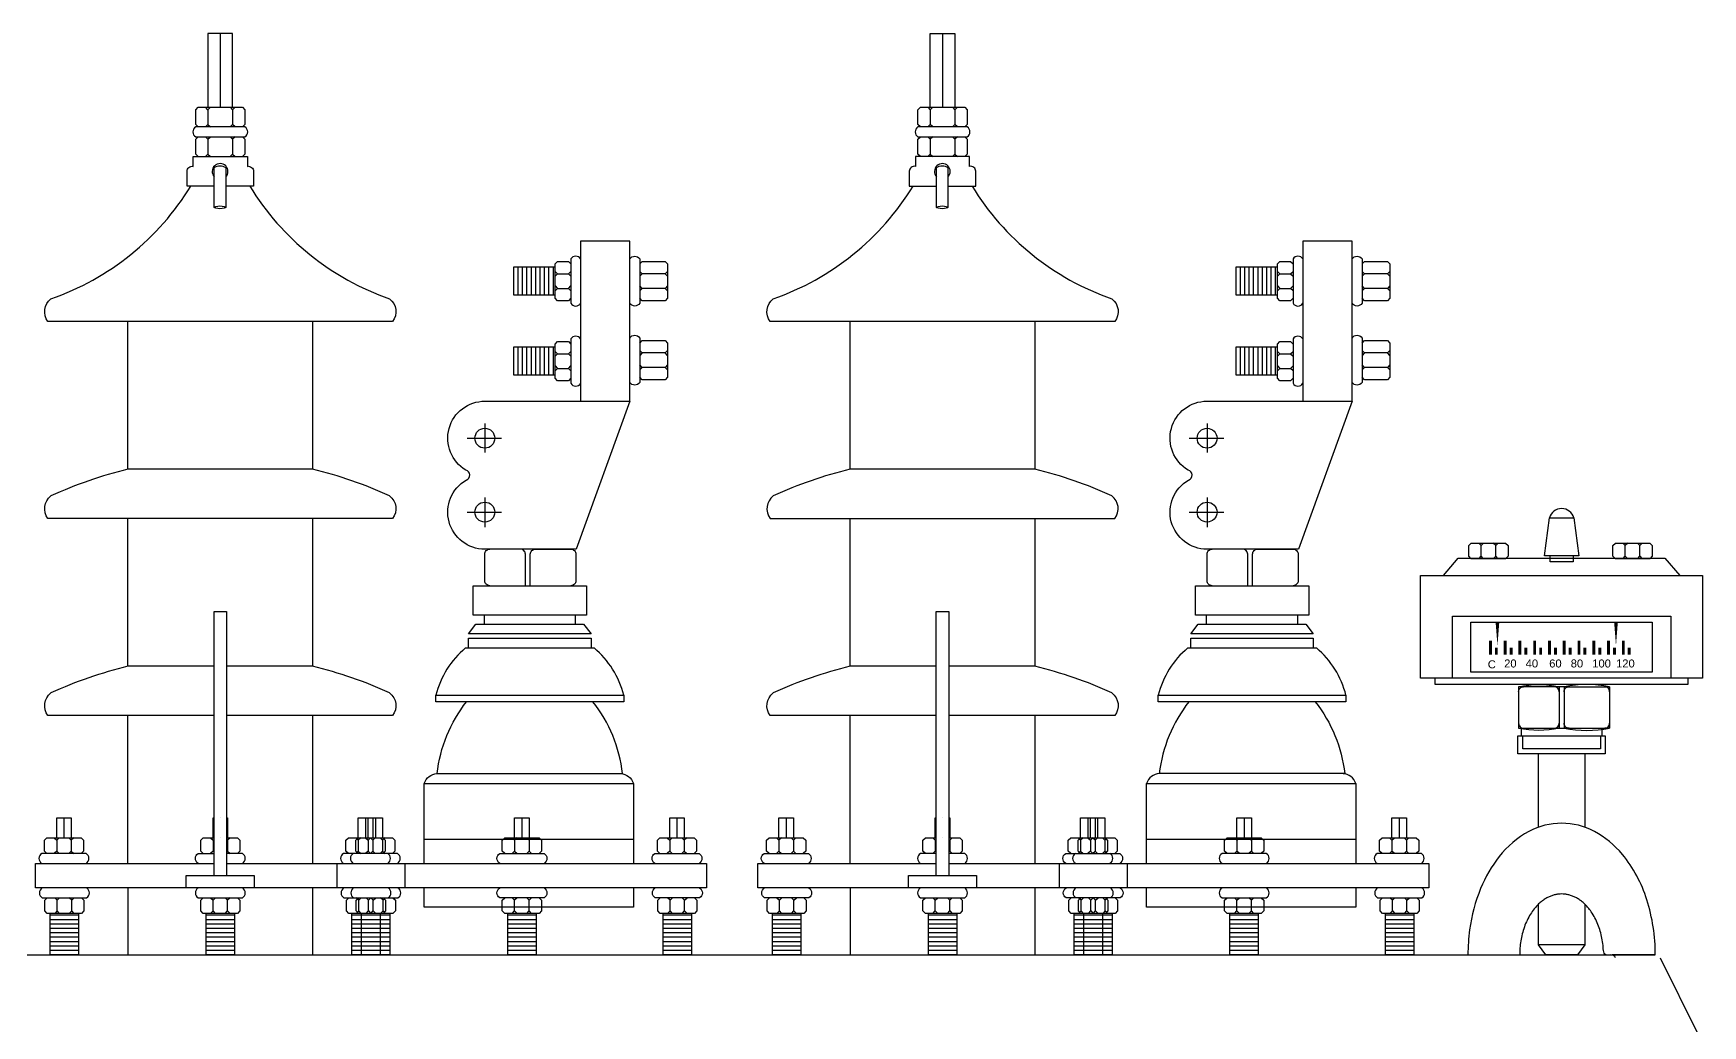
# Model space of a CAD drawing. Header units: millimetres. Extents: x 20927 to 53748, y 38421 to 54891.
# Drawn here: x 44868 to 45503, y 52906 to 53284 of the extents above; entities that cross this region are included whole.
import ezdxf

# ---------------------------------------------------------------- set-up
doc = ezdxf.new("R2010")
doc.units = ezdxf.units.MM
doc.linetypes.add('CENTERX2', pattern=[101.6, 63.5, -12.7, 12.7, -12.7])
doc.layers.add('Btrans.', color=2, linetype='Continuous')
doc.layers.add('HIGHT', color=8, linetype='Continuous')
doc.styles.get("Standard").update_dxf_attribs({"font": 'arial.ttf'})

msp = doc.modelspace()

# ---------------------------------------------------------------- linework, layer by layer
at = {"layer": 'Btrans.'}
msp.add_lwpolyline([(45486.92, 52931.94), (45501.37, 52903.05), (44191.37, 52903.05), (44205.81, 52931.94)], dxfattribs=at)
msp.add_arc((45468.18, 52931.05), 2, 26.56505, 90, dxfattribs=at)
at = {"layer": 'HIGHT'}
for p, q in [((44938.74, 53283.83), (44938.74, 53255.7)), ((45213.74, 53283.83), (45213.74, 53255.7)), ((44934.06, 53254.77), (44934.06, 53249.14)), ((44943.43, 53254.77), (44943.43, 53249.14)), ((45209.06, 53254.77), (45209.06, 53249.14)), ((45218.43, 53254.77), (45218.43, 53249.14)), ((45209.99, 53244.45), (45209.06, 53243.52)), ((45218.43, 53243.52), (45218.43, 53237.89)), ((44934.06, 53237.89), (44934.99, 53236.95)), ((44943.43, 53237.89), (44942.49, 53236.95)), ((45209.06, 53237.89), (45209.99, 53236.95)), ((44936.44, 53217.61), (44936.44, 53232.83)), ((45211.44, 53217.61), (45211.44, 53232.83)), ((45052.15, 53184.15), (45052.15, 53194.95)), ((45053.83, 53184.15), (45053.83, 53194.95)), ((45055.5, 53184.15), (45055.5, 53194.95)), ((45057.18, 53184.15), (45057.18, 53194.95)), ((45058.85, 53184.15), (45058.85, 53194.95)), ((45060.52, 53184.15), (45060.52, 53194.95)), ((45062.2, 53184.15), (45062.2, 53194.95)), ((45063.87, 53184.15), (45063.87, 53194.95)), ((45065.55, 53184.15), (45065.55, 53194.95)), ((45066.25, 53191.37), (45067.19, 53192.3)), ((45071.26, 53192.3), (45072.2, 53191.37)), ((45099.39, 53192.3), (45098.45, 53191.37)), ((45109.08, 53191.37), (45108.14, 53192.3)), ((45327.15, 53184.15), (45327.15, 53194.95)), ((45328.83, 53184.15), (45328.83, 53194.95)), ((45330.5, 53184.15), (45330.5, 53194.95)), ((45332.18, 53184.15), (45332.18, 53194.95)), ((45333.85, 53184.15), (45333.85, 53194.95)), ((45335.52, 53184.15), (45335.52, 53194.95)), ((45337.2, 53184.15), (45337.2, 53194.95)), ((45338.87, 53184.15), (45338.87, 53194.95)), ((45340.55, 53184.15), (45340.55, 53194.95)), ((45341.25, 53193.24), (45342.19, 53192.3)), ((45346.26, 53192.3), (45347.2, 53193.24)), ((45374.39, 53192.3), (45373.45, 53193.24)), ((45384.08, 53193.24), (45383.14, 53192.3)), ((45071.26, 53186.77), (45072.2, 53187.71)), ((45099.39, 53186.77), (45098.45, 53185.83)), ((45109.08, 53187.71), (45108.14, 53186.77)), ((45341.25, 53187.71), (45342.19, 53186.77)), ((45374.39, 53186.77), (45373.45, 53187.71)), ((45384.08, 53185.83), (45383.14, 53186.77)), ((45052.15, 53153.68), (45052.15, 53164.48)), ((45053.83, 53153.68), (45053.83, 53164.48)), ((45055.5, 53153.68), (45055.5, 53164.48)), ((45057.18, 53153.68), (45057.18, 53164.48)), ((45058.85, 53153.68), (45058.85, 53164.48)), ((45060.52, 53153.68), (45060.52, 53164.48)), ((45062.2, 53153.68), (45062.2, 53164.48)), ((45063.87, 53153.68), (45063.87, 53164.48)), ((45065.55, 53153.68), (45065.55, 53164.48)), ((45327.15, 53153.68), (45327.15, 53164.48)), ((45328.83, 53153.68), (45328.83, 53164.48)), ((45330.5, 53153.68), (45330.5, 53164.48)), ((45332.18, 53153.68), (45332.18, 53164.48)), ((45333.85, 53153.68), (45333.85, 53164.48)), ((45335.52, 53153.68), (45335.52, 53164.48)), ((45337.2, 53153.68), (45337.2, 53164.48)), ((45338.87, 53153.68), (45338.87, 53164.48)), ((45340.55, 53153.68), (45340.55, 53164.48)), ((45066.25, 53160.9), (45067.19, 53161.83)), ((45071.26, 53161.83), (45072.2, 53160.9)), ((45099.39, 53162.19), (45098.45, 53161.25)), ((45109.08, 53161.25), (45108.14, 53162.19)), ((45341.25, 53162.77), (45342.19, 53161.83)), ((45346.26, 53161.83), (45347.2, 53162.77)), ((45374.39, 53162.19), (45373.45, 53163.13)), ((45384.08, 53163.13), (45383.14, 53162.19)), ((45066.25, 53157.24), (45067.19, 53156.3)), ((45071.26, 53156.3), (45072.2, 53157.24)), ((45099.39, 53156.66), (45098.45, 53157.6)), ((45109.08, 53157.6), (45108.14, 53156.66)), ((45342.19, 53156.3), (45346.26, 53156.3)), ((45374.39, 53156.66), (45373.45, 53155.72)), ((45384.08, 53155.72), (45383.14, 53156.66)), ((45418.82, 53088.87), (45417.89, 53089.81)), ((45424.36, 53088.87), (45423.42, 53089.81)), ((45473.7, 53084.81), (45473.7, 53088.87)), ((45479.23, 53084.81), (45479.23, 53088.87)), ((45417.89, 53083.87), (45418.82, 53084.81)), ((45423.42, 53083.87), (45424.36, 53084.81)), ((44903.59, 52967.89), (44903.59, 53024.14)), ((44973.9, 53024.14), (44973.9, 52967.89)), ((45178.59, 52967.89), (45178.59, 53024.14)), ((45248.9, 53024.14), (45248.9, 52967.89)), ((44879.22, 52985.17), (44879.22, 52977.59)), ((44938.74, 52985.17), (44938.75, 52985.17)), ((44994.06, 52985.17), (44994.06, 52977.59)), ((44995.01, 52977.59), (44995.01, 52985.17)), ((44996.84, 52985.17), (44996.84, 52977.59)), ((44997.78, 52985.17), (44997.78, 52977.59)), ((45053.59, 52985.17), (45053.59, 52977.59)), ((45112.62, 52985.17), (45112.62, 52977.59)), ((45154.22, 52985.17), (45154.22, 52977.59)), ((45213.74, 52985.17), (45213.75, 52985.17)), ((45269.06, 52985.17), (45269.06, 52977.59)), ((45270.01, 52977.59), (45270.01, 52985.17)), ((45271.84, 52985.17), (45271.84, 52977.59)), ((45272.78, 52985.17), (45272.78, 52977.59)), ((45328.59, 52985.17), (45328.59, 52977.59)), ((45387.62, 52985.17), (45387.62, 52977.59)), ((44875.51, 52977.59), (44876.45, 52976.65)), ((44881.04, 52977.59), (44881.98, 52976.65)), ((44935.04, 52977.59), (44935.98, 52976.65)), ((44938.74, 52977.59), (44938.75, 52977.59)), ((44942.45, 52977.59), (44941.51, 52976.65)), ((44992.23, 52977.59), (44991.29, 52976.65)), ((44994.07, 52977.59), (44995.01, 52976.65)), ((44997.76, 52977.59), (44996.82, 52976.65)), ((45001.48, 52977.59), (45000.54, 52976.65)), ((45051.75, 52977.59), (45050.82, 52976.65)), ((45057.29, 52977.59), (45056.35, 52976.65)), ((45110.79, 52977.59), (45109.85, 52976.65)), ((45116.32, 52977.59), (45115.38, 52976.65)), ((45150.51, 52977.59), (45151.45, 52976.65)), ((45156.04, 52977.59), (45156.98, 52976.65)), ((45210.04, 52977.59), (45210.98, 52976.65)), ((45213.74, 52977.59), (45213.75, 52977.59)), ((45217.45, 52977.59), (45216.51, 52976.65)), ((45266.29, 52976.65), (45266.29, 52972.58)), ((45269.07, 52977.59), (45270.01, 52976.65)), ((45271.82, 52976.65), (45271.82, 52972.58)), ((45276.48, 52977.59), (45275.54, 52976.65)), ((45325.82, 52976.65), (45325.82, 52972.58)), ((45330.41, 52977.59), (45331.35, 52976.65)), ((45384.85, 52976.65), (45384.85, 52972.58)), ((45390.38, 52976.65), (45390.38, 52972.58)), ((44876.45, 52972.58), (44875.51, 52971.64)), ((44881.98, 52972.58), (44882.92, 52971.64)), ((44935.98, 52972.58), (44935.04, 52971.64)), ((44941.51, 52972.58), (44942.45, 52971.64)), ((44983.27, 52958.52), (44983.27, 52967.89)), ((44991.29, 52972.58), (44992.23, 52971.64)), ((44995.01, 52972.58), (44995.95, 52971.64)), ((44996.82, 52972.58), (44997.76, 52971.64)), ((45000.54, 52972.58), (45001.48, 52971.64)), ((45009.06, 52967.89), (45009.06, 52958.52)), ((45050.82, 52972.58), (45051.75, 52971.64)), ((45056.35, 52972.58), (45057.29, 52971.64)), ((45109.85, 52972.58), (45110.79, 52971.64)), ((45115.38, 52972.58), (45116.32, 52971.64)), ((45151.45, 52972.58), (45150.51, 52971.64)), ((45156.98, 52972.58), (45157.92, 52971.64)), ((45210.98, 52972.58), (45210.04, 52971.64)), ((45216.51, 52972.58), (45217.45, 52971.64)), ((45258.27, 52958.52), (45258.27, 52967.89)), ((45270.01, 52972.58), (45270.95, 52971.64)), ((45275.54, 52972.58), (45276.48, 52971.64)), ((45284.06, 52967.89), (45284.06, 52958.52)), ((45331.35, 52972.58), (45330.41, 52971.64)), ((44882.16, 52953.83), (44883.09, 52954.77)), ((44903.59, 52958.52), (44903.59, 52932.89)), ((44973.9, 52958.68), (44973.9, 52932.89)), ((44996.99, 52953.83), (44997.93, 52954.77)), ((45115.55, 52953.83), (45114.62, 52954.77)), ((45157.16, 52953.83), (45158.09, 52954.77)), ((45178.59, 52958.52), (45178.59, 52932.89)), ((45210.98, 52953.83), (45211.92, 52954.77)), ((45248.9, 52958.68), (45248.9, 52932.89)), ((45266.46, 52953.83), (45265.53, 52954.77)), ((45271.99, 52953.83), (45272.93, 52954.77)), ((45325.82, 52953.83), (45326.75, 52954.77)), ((45331.35, 52953.83), (45330.41, 52954.77)), ((45385.02, 52953.83), (45385.96, 52954.77)), ((45390.55, 52953.83), (45391.49, 52954.77)), ((44884.78, 52948.12), (44873.97, 52948.12)), ((44876.62, 52949.76), (44876.62, 52953.83)), ((44883.09, 52948.82), (44882.16, 52949.76)), ((44944.14, 52948.12), (44933.33, 52948.12)), ((44935.98, 52949.76), (44935.98, 52953.83)), ((44941.51, 52949.76), (44941.51, 52953.83)), ((45003.34, 52948.12), (44988.81, 52948.12)), ((44992.4, 52948.82), (44991.46, 52949.76)), ((44992.53, 52933.05), (44992.53, 52948.82)), ((44995.18, 52949.76), (44995.18, 52953.83)), ((44997.93, 52948.82), (44996.99, 52949.76)), ((44999.62, 52948.82), (44999.62, 52933.05)), ((45000.72, 52949.76), (45000.72, 52953.83)), ((45058.97, 52948.12), (45048.17, 52948.12)), ((45051.75, 52948.82), (45050.82, 52949.76)), ((45057.29, 52948.82), (45056.35, 52949.76)), ((45118.18, 52948.12), (45107.37, 52948.12)), ((45110.96, 52948.82), (45110.02, 52949.76)), ((45114.62, 52948.82), (45115.55, 52949.76)), ((45159.78, 52948.12), (45148.97, 52948.12)), ((45151.62, 52949.76), (45151.62, 52953.83)), ((45158.09, 52948.82), (45157.16, 52949.76)), ((45219.14, 52948.12), (45208.33, 52948.12)), ((45211.92, 52948.82), (45210.98, 52949.76)), ((45216.51, 52949.76), (45216.51, 52953.83)), ((45278.34, 52948.12), (45263.81, 52948.12)), ((45265.53, 52948.82), (45266.46, 52949.76)), ((45267.53, 52933.05), (45267.53, 52948.82)), ((45270.18, 52949.76), (45270.18, 52953.83)), ((45271.06, 52948.82), (45271.99, 52949.76)), ((45274.62, 52948.82), (45274.62, 52933.05)), ((45275.72, 52949.76), (45275.72, 52953.83)), ((45333.97, 52948.12), (45323.17, 52948.12)), ((45330.41, 52948.82), (45331.35, 52949.76)), ((45393.18, 52948.12), (45382.37, 52948.12)), ((45391.49, 52948.82), (45390.55, 52949.76)), ((44884.78, 52946.44), (44873.97, 52946.44)), ((44884.78, 52944.77), (44873.97, 52944.77)), ((44884.78, 52943.09), (44873.97, 52943.09)), ((44944.14, 52946.44), (44933.33, 52946.44)), ((44944.14, 52944.77), (44933.33, 52944.77)), ((44944.14, 52943.09), (44933.33, 52943.09)), ((45003.34, 52946.44), (44988.81, 52946.44)), ((45003.34, 52944.77), (44988.81, 52944.77)), ((45003.34, 52943.09), (44988.81, 52943.09)), ((45058.97, 52946.44), (45048.17, 52946.44)), ((45058.97, 52944.77), (45048.17, 52944.77)), ((45058.97, 52943.09), (45048.17, 52943.09)), ((45118.18, 52946.44), (45107.37, 52946.44)), ((45118.18, 52944.77), (45107.37, 52944.77)), ((45118.18, 52943.09), (45107.37, 52943.09)), ((45159.78, 52946.44), (45148.97, 52946.44)), ((45159.78, 52944.77), (45148.97, 52944.77)), ((45159.78, 52943.09), (45148.97, 52943.09)), ((45219.14, 52946.44), (45208.33, 52946.44)), ((45219.14, 52944.77), (45208.33, 52944.77)), ((45219.14, 52943.09), (45208.33, 52943.09)), ((45278.34, 52946.44), (45263.81, 52946.44)), ((45278.34, 52944.77), (45263.81, 52944.77)), ((45278.34, 52943.09), (45263.81, 52943.09)), ((45333.97, 52946.44), (45323.17, 52946.44)), ((45333.97, 52944.77), (45323.17, 52944.77)), ((45333.97, 52943.09), (45323.17, 52943.09)), ((45393.18, 52946.44), (45382.37, 52946.44)), ((45393.18, 52944.77), (45382.37, 52944.77)), ((45393.18, 52943.09), (45382.37, 52943.09)), ((44884.78, 52941.42), (44873.97, 52941.42)), ((44884.78, 52939.74), (44873.97, 52939.74)), ((44884.78, 52938.07), (44873.97, 52938.07)), ((44884.78, 52936.39), (44873.97, 52936.39)), ((44944.14, 52941.42), (44933.33, 52941.42)), ((44944.14, 52939.74), (44933.33, 52939.74)), ((44944.14, 52938.07), (44933.33, 52938.07)), ((44944.14, 52936.39), (44933.33, 52936.39)), ((45003.34, 52941.42), (44988.81, 52941.42)), ((45003.34, 52939.74), (44988.81, 52939.74)), ((45003.34, 52938.07), (44988.81, 52938.07)), ((45003.34, 52936.39), (44988.81, 52936.39)), ((45058.97, 52941.42), (45048.17, 52941.42)), ((45058.97, 52939.74), (45048.17, 52939.74)), ((45058.97, 52938.07), (45048.17, 52938.07)), ((45058.97, 52936.39), (45048.17, 52936.39)), ((45118.18, 52941.42), (45107.37, 52941.42)), ((45118.18, 52939.74), (45107.37, 52939.74)), ((45118.18, 52938.07), (45107.37, 52938.07)), ((45118.18, 52936.39), (45107.37, 52936.39)), ((45159.78, 52941.42), (45148.97, 52941.42)), ((45159.78, 52939.74), (45148.97, 52939.74)), ((45159.78, 52938.07), (45148.97, 52938.07)), ((45159.78, 52936.39), (45148.97, 52936.39)), ((45219.14, 52941.42), (45208.33, 52941.42)), ((45219.14, 52939.74), (45208.33, 52939.74)), ((45219.14, 52938.07), (45208.33, 52938.07)), ((45219.14, 52936.39), (45208.33, 52936.39)), ((45278.34, 52941.42), (45263.81, 52941.42)), ((45278.34, 52939.74), (45263.81, 52939.74)), ((45278.34, 52938.07), (45263.81, 52938.07)), ((45278.34, 52936.39), (45263.81, 52936.39)), ((45333.97, 52941.42), (45323.17, 52941.42)), ((45333.97, 52939.74), (45323.17, 52939.74)), ((45333.97, 52938.07), (45323.17, 52938.07)), ((45333.97, 52936.39), (45323.17, 52936.39)), ((45393.18, 52941.42), (45382.37, 52941.42)), ((45393.18, 52939.74), (45382.37, 52939.74)), ((45393.18, 52938.07), (45382.37, 52938.07)), ((45393.18, 52936.39), (45382.37, 52936.39)), ((44884.78, 52934.72), (44873.97, 52934.72)), ((44944.14, 52934.72), (44933.33, 52934.72)), ((45003.34, 52934.72), (44988.81, 52934.72)), ((45058.97, 52934.72), (45048.17, 52934.72)), ((45118.18, 52934.72), (45107.37, 52934.72)), ((45159.78, 52934.72), (45148.97, 52934.72)), ((45219.14, 52934.72), (45208.33, 52934.72)), ((45278.34, 52934.72), (45263.81, 52934.72)), ((45333.97, 52934.72), (45323.17, 52934.72)), ((45393.18, 52934.72), (45382.37, 52934.72))]:
    msp.add_line(p, q, dxfattribs=at)
at = {"layer": 'HIGHT', "linetype": 'CENTERX2'}
for p, q in [((45039.46, 53135.34), (45039.46, 53124.34)), ((45314.46, 53135.34), (45314.46, 53124.34)), ((45032.69, 53129.73), (45045.81, 53129.73)), ((45307.69, 53129.73), (45320.81, 53129.73)), ((45039.46, 53107.14), (45039.46, 53095.86)), ((45314.46, 53107.14), (45314.46, 53095.86)), ((45032.69, 53101.58), (45045.81, 53101.58)), ((45307.69, 53101.58), (45320.81, 53101.58))]:
    msp.add_line(p, q, dxfattribs=at)
at = {"layer": 'HIGHT', "linetype": 'ByBlock'}
for p, q in [((45032.08, 53049.87), (45081.09, 53049.87)), ((45307.08, 53049.87), (45356.09, 53049.87)), ((45452.27, 53035.11), (45465.85, 53035.11)), ((45452.27, 53019.34), (45465.85, 53019.34))]:
    msp.add_line(p, q, dxfattribs=at)
at = {"layer": 'HIGHT'}
for points in [[(44943.43, 53255.7), (44943.43, 53283.83), (44934.06, 53283.83), (44934.06, 53255.7)], [(45209.06, 53255.7), (45209.06, 53283.83), (45218.43, 53283.83), (45218.43, 53255.7)], [(44930.31, 53248.2), (44929.37, 53249.14), (44929.37, 53254.77), (44930.31, 53255.7), (44947.18, 53255.7), (44948.12, 53254.77), (44948.12, 53249.14), (44947.18, 53248.2)], [(44934.99, 53255.7), (44934.06, 53254.77), (44933.12, 53255.7)], [(44942.49, 53255.7), (44943.43, 53254.77), (44944.37, 53255.7)], [(45205.31, 53248.2), (45204.37, 53249.14), (45204.37, 53254.77), (45205.31, 53255.7), (45222.18, 53255.7), (45223.12, 53254.77), (45223.12, 53249.14), (45222.18, 53248.2)], [(45208.12, 53255.7), (45209.06, 53254.77), (45209.99, 53255.7)], [(45217.49, 53255.7), (45218.43, 53254.77), (45219.37, 53255.7)], [(44933.12, 53248.2), (44934.06, 53249.14), (44934.99, 53248.2)], [(44944.37, 53248.2), (44943.43, 53249.14), (44942.49, 53248.2)], [(45209.99, 53248.2), (45209.06, 53249.14), (45208.12, 53248.2)], [(45219.37, 53248.2), (45218.43, 53249.14), (45217.49, 53248.2)], [(44930.31, 53236.95), (44929.37, 53237.89), (44929.37, 53243.52), (44930.31, 53244.45)], [(44933.12, 53244.45), (44934.06, 53243.52), (44934.99, 53244.45)], [(44934.06, 53243.52), (44934.06, 53237.89), (44933.12, 53236.95)], [(44944.37, 53244.45), (44943.43, 53243.52), (44942.49, 53244.45)], [(44943.43, 53243.52), (44943.43, 53237.89), (44944.37, 53236.95)], [(44947.18, 53244.45), (44948.12, 53243.52), (44948.12, 53237.89), (44947.18, 53236.95)], [(45205.31, 53236.95), (45204.37, 53237.89), (45204.37, 53243.52), (45205.31, 53244.45)], [(45208.12, 53244.45), (45209.06, 53243.52), (45209.06, 53237.89), (45208.12, 53236.95)], [(45219.37, 53244.45), (45218.43, 53243.52), (45217.49, 53244.45)], [(45222.18, 53244.45), (45223.12, 53243.52), (45223.12, 53237.89), (45222.18, 53236.95)], [(45217.49, 53236.95), (45218.43, 53237.89), (45219.37, 53236.95)], [(45094.7, 53143.83), (45094.7, 53204.77), (45075.95, 53204.77), (45075.95, 53143.83)], [(45369.7, 53143.83), (45369.7, 53204.77), (45350.95, 53204.77), (45350.95, 53143.83)], [(45072.2, 53183.02), (45071.26, 53182.08), (45067.19, 53182.08), (45066.25, 53183.02), (45066.25, 53196.05), (45067.19, 53196.99), (45071.26, 53196.99), (45072.2, 53196.05)], [(45098.45, 53196.05), (45099.39, 53196.99), (45108.14, 53196.99), (45109.08, 53196.05), (45109.08, 53183.02), (45108.14, 53182.08), (45099.39, 53182.08), (45098.45, 53183.02)], [(45347.2, 53183.02), (45346.26, 53182.08), (45342.19, 53182.08), (45341.25, 53183.02), (45341.25, 53196.05), (45342.19, 53196.99), (45346.26, 53196.99), (45347.2, 53196.05)], [(45373.45, 53196.05), (45374.39, 53196.99), (45383.14, 53196.99), (45384.08, 53196.05), (45384.08, 53183.02), (45383.14, 53182.08), (45374.39, 53182.08), (45373.45, 53183.02)], [(45066.25, 53184.15), (45050.48, 53184.15), (45050.48, 53194.95), (45066.25, 53194.95)], [(45066.25, 53193.24), (45067.19, 53192.3), (45071.26, 53192.3), (45072.2, 53193.24)], [(45109.08, 53193.24), (45108.14, 53192.3), (45099.39, 53192.3), (45098.45, 53193.24)], [(45341.25, 53184.15), (45325.48, 53184.15), (45325.48, 53194.95), (45341.25, 53194.95)], [(45341.25, 53191.37), (45342.19, 53192.3), (45346.26, 53192.3), (45347.2, 53191.37)], [(45384.08, 53191.37), (45383.14, 53192.3), (45374.39, 53192.3), (45373.45, 53191.37)], [(45066.25, 53187.71), (45067.19, 53186.77), (45066.25, 53185.83)], [(45067.19, 53186.77), (45071.26, 53186.77), (45072.2, 53185.83)], [(45109.08, 53185.83), (45108.14, 53186.77), (45099.39, 53186.77), (45098.45, 53187.71)], [(45341.25, 53185.83), (45342.19, 53186.77), (45346.26, 53186.77)], [(45347.2, 53185.83), (45346.26, 53186.77), (45347.2, 53187.71)], [(45384.08, 53187.71), (45383.14, 53186.77), (45374.39, 53186.77), (45373.45, 53185.83)], [(44973.9, 53174.14), (44973.9, 53117.89), (44903.59, 53117.89), (44903.59, 53174.14)], [(45248.9, 53174.14), (45248.9, 53117.89), (45178.59, 53117.89), (45178.59, 53174.14)], [(45066.25, 53153.68), (45050.48, 53153.68), (45050.48, 53164.48), (45066.25, 53164.48)], [(45072.2, 53152.55), (45071.26, 53151.61), (45067.19, 53151.61), (45066.25, 53152.55), (45066.25, 53165.58), (45067.19, 53166.52), (45071.26, 53166.52), (45072.2, 53165.58)], [(45098.45, 53165.94), (45099.39, 53166.88), (45108.14, 53166.88), (45109.08, 53165.94), (45109.08, 53152.91), (45108.14, 53151.97), (45099.39, 53151.97), (45098.45, 53152.91)], [(45341.25, 53153.68), (45325.48, 53153.68), (45325.48, 53164.48), (45341.25, 53164.48)], [(45347.2, 53152.55), (45346.26, 53151.61), (45342.19, 53151.61), (45341.25, 53152.55), (45341.25, 53165.58), (45342.19, 53166.52), (45346.26, 53166.52), (45347.2, 53165.58)], [(45373.45, 53165.94), (45374.39, 53166.88), (45383.14, 53166.88), (45384.08, 53165.94), (45384.08, 53152.91), (45383.14, 53151.97), (45374.39, 53151.97), (45373.45, 53152.91)], [(45066.25, 53162.77), (45067.19, 53161.83), (45071.26, 53161.83), (45072.2, 53162.77)], [(45109.08, 53163.13), (45108.14, 53162.19), (45099.39, 53162.19), (45098.45, 53163.13)], [(45341.25, 53160.9), (45342.19, 53161.83), (45346.26, 53161.83), (45347.2, 53160.9)], [(45384.08, 53161.25), (45383.14, 53162.19), (45374.39, 53162.19), (45373.45, 53161.25)], [(45066.25, 53155.36), (45067.19, 53156.3), (45071.26, 53156.3), (45072.2, 53155.36)], [(45109.08, 53155.72), (45108.14, 53156.66), (45099.39, 53156.66), (45098.45, 53155.72)], [(45341.25, 53157.24), (45342.19, 53156.3), (45341.25, 53155.36)], [(45347.2, 53155.36), (45346.26, 53156.3), (45347.2, 53157.24)], [(45384.08, 53157.6), (45383.14, 53156.66), (45374.39, 53156.66), (45373.45, 53157.6)], [(44936.35, 53042.89), (44903.59, 53042.89), (44903.59, 53099.14)], [(44973.9, 53099.14), (44973.9, 53042.89), (44941.14, 53042.89)], [(45211.35, 53042.89), (45178.59, 53042.89), (45178.59, 53099.14)], [(45248.9, 53099.14), (45248.9, 53042.89), (45216.14, 53042.89)], [(45419.76, 53083.87), (45418.82, 53084.81), (45418.82, 53088.87), (45419.76, 53089.81)], [(45425.29, 53083.87), (45424.36, 53084.81), (45424.36, 53088.87), (45425.29, 53089.81)], [(45474.63, 53089.81), (45473.7, 53088.87), (45472.76, 53089.81)], [(45480.16, 53089.81), (45479.23, 53088.87), (45478.29, 53089.81)], [(45404.48, 53077.52), (45410.11, 53084.04), (45488.78, 53084.04), (45494.41, 53077.52)], [(45453.81, 53084.96), (45453.81, 53082.69), (45445.08, 53082.69), (45445.08, 53084.96)], [(45472.76, 53083.87), (45473.7, 53084.81), (45474.63, 53083.87)], [(45478.29, 53083.87), (45479.23, 53084.81), (45480.16, 53083.87)], [(44936.35, 52963.3), (44936.35, 53063.8), (44941.14, 53063.8), (44941.14, 52963.3)], [(45211.35, 52963.3), (45211.35, 53063.8), (45216.14, 53063.8), (45216.14, 52963.3)], [(45407.91, 53038.37), (45407.91, 53061.99), (45490.98, 53061.99), (45490.98, 53038.37)], [(45497.54, 53038.37), (45497.54, 53035.97), (45401.35, 53035.97), (45401.35, 53038.37)], [(45434.15, 53016.43), (45434.15, 53019.34)], [(45464.76, 53019.34), (45464.76, 53016.43)], [(45464.2, 53016.43), (45464.2, 53011.43), (45434.72, 53011.43), (45434.72, 53016.43)], [(45440.66, 52981.61), (45440.66, 53009.55)], [(45458.25, 53009.55), (45458.25, 52981.61)], [(44876.45, 52977.59), (44876.45, 52985.17), (44882, 52985.17), (44882, 52977.59)], [(44935.98, 52977.59), (44935.98, 52985.17), (44936.35, 52985.17)], [(44941.14, 52985.17), (44941.53, 52985.17), (44941.53, 52977.59)], [(44991.29, 52977.59), (44991.29, 52985.17), (45000.56, 52985.17), (45000.56, 52977.59)], [(45050.82, 52977.59), (45050.82, 52985.17), (45056.36, 52985.17), (45056.36, 52977.59)], [(45109.85, 52977.59), (45109.85, 52985.17), (45115.4, 52985.17), (45115.4, 52977.59)], [(45151.45, 52977.59), (45151.45, 52985.17), (45157, 52985.17), (45157, 52977.59)], [(45210.98, 52977.59), (45210.98, 52985.17), (45211.35, 52985.17)], [(45216.14, 52985.17), (45216.53, 52985.17), (45216.53, 52977.59)], [(45266.29, 52977.59), (45266.29, 52985.17), (45275.56, 52985.17), (45275.56, 52977.59)], [(45325.82, 52977.59), (45325.82, 52985.17), (45331.36, 52985.17), (45331.36, 52977.59)], [(45384.85, 52977.59), (45384.85, 52985.17), (45390.4, 52985.17), (45390.4, 52977.59)], [(44872.7, 52971.64), (44871.76, 52972.58), (44871.76, 52976.65), (44872.7, 52977.59), (44885.73, 52977.59), (44886.67, 52976.65), (44886.67, 52972.58), (44885.73, 52971.64)], [(44877.39, 52977.59), (44876.45, 52976.65), (44876.45, 52972.58), (44877.39, 52971.64)], [(44882.92, 52977.59), (44881.98, 52976.65), (44881.98, 52972.58), (44881.04, 52971.64)], [(44932.23, 52971.64), (44931.29, 52972.58), (44931.29, 52976.65), (44932.23, 52977.59), (44936.35, 52977.59)], [(44936.35, 52977.02), (44935.98, 52976.65), (44935.98, 52972.58), (44936.35, 52972.21)], [(44941.14, 52977.59), (44945.26, 52977.59), (44946.2, 52976.65), (44946.2, 52972.58), (44945.26, 52971.64)], [(44941.14, 52977.02), (44941.51, 52976.65), (44941.51, 52972.58), (44941.14, 52972.21)], [(44987.54, 52971.64), (44986.6, 52972.58), (44986.6, 52976.65), (44987.54, 52977.59), (45004.29, 52977.59), (45005.23, 52976.65), (45005.23, 52972.58), (45004.29, 52971.64)], [(44991.26, 52971.64), (44990.32, 52972.58), (44990.32, 52976.65), (44991.26, 52977.59)], [(44990.35, 52977.59), (44991.29, 52976.65), (44991.29, 52972.58), (44990.35, 52971.64)], [(44995.95, 52977.59), (44995.01, 52976.65), (44995.01, 52972.58), (44994.07, 52971.64)], [(44995.88, 52977.59), (44996.82, 52976.65), (44996.82, 52972.58), (44995.88, 52971.64)], [(44999.6, 52977.59), (45000.54, 52976.65), (45000.54, 52972.58), (44999.6, 52971.64)], [(45000.57, 52977.59), (45001.51, 52976.65), (45001.51, 52972.58), (45000.57, 52971.64)], [(45047.07, 52971.64), (45046.13, 52972.58), (45046.13, 52976.65), (45047.07, 52977.59), (45060.1, 52977.59), (45061.04, 52976.65), (45061.04, 52972.58), (45060.1, 52971.64)], [(45049.88, 52977.59), (45050.82, 52976.65), (45050.82, 52972.58), (45049.88, 52971.64)], [(45055.41, 52977.59), (45056.35, 52976.65), (45056.35, 52972.58), (45055.41, 52971.64)], [(45106.1, 52971.64), (45105.16, 52972.58), (45105.16, 52976.65), (45106.1, 52977.59), (45119.13, 52977.59), (45120.07, 52976.65), (45120.07, 52972.58), (45119.13, 52971.64)], [(45108.91, 52977.59), (45109.85, 52976.65), (45109.85, 52972.58), (45108.91, 52971.64)], [(45114.44, 52977.59), (45115.38, 52976.65), (45115.38, 52972.58), (45114.44, 52971.64)], [(45147.7, 52971.64), (45146.76, 52972.58), (45146.76, 52976.65), (45147.7, 52977.59), (45160.73, 52977.59), (45161.67, 52976.65), (45161.67, 52972.58), (45160.73, 52971.64)], [(45152.39, 52977.59), (45151.45, 52976.65), (45151.45, 52972.58), (45152.39, 52971.64)], [(45157.92, 52977.59), (45156.98, 52976.65), (45156.98, 52972.58), (45156.04, 52971.64)], [(45207.23, 52971.64), (45206.29, 52972.58), (45206.29, 52976.65), (45207.23, 52977.59), (45211.35, 52977.59)], [(45211.35, 52977.02), (45210.98, 52976.65), (45210.98, 52972.58), (45211.35, 52972.21)], [(45216.14, 52977.59), (45220.26, 52977.59), (45221.2, 52976.65), (45221.2, 52972.58), (45220.26, 52971.64)], [(45216.14, 52977.02), (45216.51, 52976.65), (45216.51, 52972.58), (45216.14, 52972.21)], [(45262.54, 52971.64), (45261.6, 52972.58), (45261.6, 52976.65), (45262.54, 52977.59), (45279.29, 52977.59), (45280.23, 52976.65), (45280.23, 52972.58), (45279.29, 52971.64)], [(45266.26, 52971.64), (45265.32, 52972.58), (45265.32, 52976.65), (45266.26, 52977.59)], [(45267.23, 52977.59), (45266.29, 52976.65), (45265.35, 52977.59)], [(45270.95, 52977.59), (45270.01, 52976.65), (45270.01, 52972.58), (45269.07, 52971.64)], [(45272.76, 52977.59), (45271.82, 52976.65), (45270.88, 52977.59)], [(45274.6, 52977.59), (45275.54, 52976.65), (45275.54, 52972.58), (45274.6, 52971.64)], [(45275.57, 52977.59), (45276.51, 52976.65), (45276.51, 52972.58), (45275.57, 52971.64)], [(45322.07, 52971.64), (45321.13, 52972.58), (45321.13, 52976.65), (45322.07, 52977.59), (45335.1, 52977.59), (45336.04, 52976.65), (45336.04, 52972.58), (45335.1, 52971.64)], [(45324.88, 52977.59), (45325.82, 52976.65), (45326.75, 52977.59)], [(45332.29, 52977.59), (45331.35, 52976.65), (45331.35, 52972.58), (45332.29, 52971.64)], [(45381.1, 52971.64), (45380.16, 52972.58), (45380.16, 52976.65), (45381.1, 52977.59), (45394.13, 52977.59), (45395.07, 52976.65), (45395.07, 52972.58), (45394.13, 52971.64)], [(45383.91, 52977.59), (45384.85, 52976.65), (45385.79, 52977.59)], [(45389.44, 52977.59), (45390.38, 52976.65), (45391.32, 52977.59)], [(44941.14, 52967.89), (45123.9, 52967.89), (45123.9, 52958.52), (44868.43, 52958.52), (44868.43, 52967.89), (44936.35, 52967.89)], [(45216.14, 52967.89), (45398.9, 52967.89), (45398.9, 52958.52), (45143.43, 52958.52), (45143.43, 52967.89), (45211.35, 52967.89)], [(45265.35, 52971.64), (45266.29, 52972.58), (45267.23, 52971.64)], [(45270.88, 52971.64), (45271.82, 52972.58), (45272.76, 52971.64)], [(45326.75, 52971.64), (45325.82, 52972.58), (45324.88, 52971.64)], [(45385.79, 52971.64), (45384.85, 52972.58), (45383.91, 52971.64)], [(45389.44, 52971.64), (45390.38, 52972.58), (45391.32, 52971.64)], [(44925.81, 52958.52), (44925.81, 52963.3), (44951.67, 52963.3), (44951.67, 52958.52)], [(45200.81, 52958.52), (45200.81, 52963.3), (45226.67, 52963.3), (45226.67, 52958.52)], [(44885.91, 52954.77), (44886.84, 52953.83), (44886.84, 52949.76), (44885.91, 52948.82), (44872.87, 52948.82), (44871.94, 52949.76), (44871.94, 52953.83), (44872.87, 52954.77)], [(44875.69, 52954.77), (44876.62, 52953.83), (44877.56, 52954.77)], [(44881.22, 52948.82), (44882.16, 52949.76), (44882.16, 52953.83), (44881.22, 52954.77)], [(44945.26, 52954.77), (44946.2, 52953.83), (44946.2, 52949.76), (44945.26, 52948.82), (44932.23, 52948.82), (44931.29, 52949.76), (44931.29, 52953.83), (44932.23, 52954.77)], [(44935.04, 52954.77), (44935.98, 52953.83), (44936.92, 52954.77)], [(44942.45, 52954.77), (44941.51, 52953.83), (44940.57, 52954.77)], [(45004.47, 52954.77), (45005.4, 52953.83), (45005.4, 52949.76), (45004.47, 52948.82), (44987.71, 52948.82), (44986.78, 52949.76), (44986.78, 52953.83), (44987.71, 52954.77)], [(44991.43, 52948.82), (44990.5, 52949.76), (44990.5, 52953.83), (44991.43, 52954.77)], [(44992.4, 52954.77), (44991.46, 52953.83), (44990.53, 52954.77)], [(44994.25, 52954.77), (44995.18, 52953.83), (44996.12, 52954.77)], [(44996.06, 52948.82), (44996.99, 52949.76), (44996.99, 52953.83), (44996.06, 52954.77)], [(45001.65, 52954.77), (45000.72, 52953.83), (44999.78, 52954.77)], [(45000.74, 52954.77), (45001.68, 52953.83), (45001.68, 52949.76), (45000.74, 52948.82)], [(45060.1, 52954.77), (45061.04, 52953.83), (45061.04, 52949.76), (45060.1, 52948.82), (45047.07, 52948.82), (45046.13, 52949.76), (45046.13, 52953.83), (45047.07, 52954.77)], [(45051.75, 52954.77), (45050.82, 52953.83), (45049.88, 52954.77)], [(45057.29, 52954.77), (45056.35, 52953.83), (45055.41, 52954.77)], [(45119.3, 52954.77), (45120.24, 52953.83), (45120.24, 52949.76), (45119.3, 52948.82), (45106.27, 52948.82), (45105.33, 52949.76), (45105.33, 52953.83), (45106.27, 52954.77)], [(45110.96, 52954.77), (45110.02, 52953.83), (45109.08, 52954.77)], [(45116.49, 52948.82), (45115.55, 52949.76), (45115.55, 52953.83), (45116.49, 52954.77)], [(45160.91, 52954.77), (45161.84, 52953.83), (45161.84, 52949.76), (45160.91, 52948.82), (45147.87, 52948.82), (45146.94, 52949.76), (45146.94, 52953.83), (45147.87, 52954.77)], [(45150.69, 52954.77), (45151.62, 52953.83), (45152.56, 52954.77)], [(45156.22, 52948.82), (45157.16, 52949.76), (45157.16, 52953.83), (45156.22, 52954.77)], [(45220.26, 52954.77), (45221.2, 52953.83), (45221.2, 52949.76), (45220.26, 52948.82), (45207.23, 52948.82), (45206.29, 52949.76), (45206.29, 52953.83), (45207.23, 52954.77)], [(45210.04, 52948.82), (45210.98, 52949.76), (45210.98, 52953.83), (45210.04, 52954.77)], [(45217.45, 52954.77), (45216.51, 52953.83), (45215.57, 52954.77)], [(45279.47, 52954.77), (45280.4, 52953.83), (45280.4, 52949.76), (45279.47, 52948.82), (45262.71, 52948.82), (45261.78, 52949.76), (45261.78, 52953.83), (45262.71, 52954.77)], [(45266.43, 52948.82), (45265.5, 52949.76), (45265.5, 52953.83), (45266.43, 52954.77)], [(45267.4, 52948.82), (45266.46, 52949.76), (45266.46, 52953.83), (45267.4, 52954.77)], [(45269.25, 52954.77), (45270.18, 52953.83), (45271.12, 52954.77)], [(45272.93, 52948.82), (45271.99, 52949.76), (45271.99, 52953.83), (45271.06, 52954.77)], [(45276.65, 52954.77), (45275.72, 52953.83), (45274.78, 52954.77)], [(45275.74, 52954.77), (45276.68, 52953.83), (45276.68, 52949.76), (45275.74, 52948.82)], [(45335.1, 52954.77), (45336.04, 52953.83), (45336.04, 52949.76), (45335.1, 52948.82), (45322.07, 52948.82), (45321.13, 52949.76), (45321.13, 52953.83), (45322.07, 52954.77)], [(45325.82, 52949.76), (45325.82, 52953.83), (45324.88, 52954.77)], [(45332.29, 52948.82), (45331.35, 52949.76), (45331.35, 52953.83), (45332.29, 52954.77)], [(45394.3, 52954.77), (45395.24, 52953.83), (45395.24, 52949.76), (45394.3, 52948.82), (45381.27, 52948.82), (45380.33, 52949.76), (45380.33, 52953.83), (45381.27, 52954.77)], [(45385.02, 52949.76), (45385.02, 52953.83), (45384.08, 52954.77)], [(45389.62, 52948.82), (45390.55, 52949.76), (45390.55, 52953.83), (45389.62, 52954.77)], [(44884.78, 52948.82), (44884.78, 52933.05), (44873.97, 52933.05), (44873.97, 52948.82)], [(44877.56, 52948.82), (44876.62, 52949.76), (44875.69, 52948.82)], [(44944.14, 52948.82), (44944.14, 52933.05), (44933.33, 52933.05), (44933.33, 52948.82)], [(44936.92, 52948.82), (44935.98, 52949.76), (44935.04, 52948.82)], [(44940.57, 52948.82), (44941.51, 52949.76), (44942.45, 52948.82)], [(45003.34, 52948.82), (45003.34, 52933.05), (44988.81, 52933.05), (44988.81, 52948.82)], [(44990.53, 52948.82), (44991.46, 52949.76), (44991.46, 52953.83)], [(44994.25, 52948.82), (44995.18, 52949.76), (44996.12, 52948.82)], [(45001.65, 52948.82), (45000.72, 52949.76), (44999.78, 52948.82)], [(45058.97, 52948.82), (45058.97, 52933.05), (45048.17, 52933.05), (45048.17, 52948.82)], [(45049.88, 52948.82), (45050.82, 52949.76), (45050.82, 52953.83)], [(45055.41, 52948.82), (45056.35, 52949.76), (45056.35, 52953.83)], [(45118.18, 52948.82), (45118.18, 52933.05), (45107.37, 52933.05), (45107.37, 52948.82)], [(45109.08, 52948.82), (45110.02, 52949.76), (45110.02, 52953.83)], [(45159.78, 52948.82), (45159.78, 52933.05), (45148.97, 52933.05), (45148.97, 52948.82)], [(45152.56, 52948.82), (45151.62, 52949.76), (45150.69, 52948.82)], [(45219.14, 52948.82), (45219.14, 52933.05), (45208.33, 52933.05), (45208.33, 52948.82)], [(45215.57, 52948.82), (45216.51, 52949.76), (45217.45, 52948.82)], [(45278.34, 52948.82), (45278.34, 52933.05), (45263.81, 52933.05), (45263.81, 52948.82)], [(45269.25, 52948.82), (45270.18, 52949.76), (45271.12, 52948.82)], [(45276.65, 52948.82), (45275.72, 52949.76), (45274.78, 52948.82)], [(45333.97, 52948.82), (45333.97, 52933.05), (45323.17, 52933.05), (45323.17, 52948.82)], [(45324.88, 52948.82), (45325.82, 52949.76), (45326.75, 52948.82)], [(45393.18, 52948.82), (45393.18, 52933.05), (45382.37, 52933.05), (45382.37, 52948.82)], [(45384.08, 52948.82), (45385.02, 52949.76), (45385.96, 52948.82)], [(45458.25, 52952.38), (45458.25, 52936.93), (45440.66, 52936.93), (45440.66, 52952.38)], [(45458.25, 52936.93), (45455.44, 52933.05), (45443.47, 52933.05), (45440.66, 52936.93)]]:
    msp.add_lwpolyline(points, dxfattribs=at)
for points in [[(44929.37, 53248.2, 0.56779), (44929.37, 53244.45), (44948.12, 53244.45, 0.56779), (44948.12, 53248.2)], [(45204.37, 53248.2, 0.56779), (45204.37, 53244.45), (45223.12, 53244.45, 0.56779), (45223.12, 53248.2)], [(45039.46, 53143.83), (45094.7, 53143.83), (45074.3, 53087.47), (45039.46, 53087.47, -0.767012), (45032.4, 53113.78, 0.731645), (45032.26, 53117.6, -0.762576)], [(45307.4, 53113.78, 0.731645), (45307.26, 53117.6, -0.762576), (45314.46, 53143.83), (45369.7, 53143.83), (45349.3, 53087.47), (45314.46, 53087.47, -0.767012)]]:
    msp.add_lwpolyline(points, format="xyb", close=True, dxfattribs=at)
for points, format in [([(44936.44, 53225.7), (44926.09, 53225.7), (44926.09, 53231.33, -0.471469), (44928.43, 53233.2), (44928.43, 53236.95), (44949.06, 53236.95), (44949.06, 53233.2, -0.471469), (44951.4, 53231.33), (44951.4, 53225.7), (44940.8, 53225.7)], "xyb"), ([(45215.8, 53225.7), (45226.4, 53225.7), (45226.4, 53231.33, 0.471469), (45224.06, 53233.2), (45224.06, 53236.95), (45203.43, 53236.95), (45203.43, 53233.2, 0.471469), (45201.09, 53231.33), (45201.09, 53225.7), (45211.44, 53225.7)], "xyb"), ([(44936.44, 53232.81, -0.280335), (44940.8, 53232.83), (44940.8, 53217.61)], "xyb"), ([(45211.44, 53232.81, -0.280335), (45215.8, 53232.83), (45215.8, 53217.61)], "xyb"), ([(44949.96, 53225.7, 0.173722), (45003.21, 53182.8, -0.405237), (45004.37, 53174.14), (44873.12, 53174.14, -0.405237), (44874.28, 53182.8, 0.173722), (44927.53, 53225.7)], "xyb"), ([(45224.96, 53225.7, 0.173722), (45278.21, 53182.8, -0.405237), (45279.37, 53174.14), (45148.12, 53174.14, -0.405237), (45149.28, 53182.8, 0.173722), (45202.53, 53225.7)], "xyb"), ([(45075.95, 53197.97, 0.56779), (45072.2, 53197.97), (45072.2, 53181.1, 0.56779), (45075.95, 53181.1)], "xyb"), ([(45094.7, 53197.97, -0.56779), (45098.45, 53197.97), (45098.45, 53181.1, -0.56779), (45094.7, 53181.1)], "xyb"), ([(45350.95, 53197.97, 0.56779), (45347.2, 53197.97), (45347.2, 53181.1, 0.56779), (45350.95, 53181.1)], "xyb"), ([(45369.7, 53197.97, -0.56779), (45373.45, 53197.97), (45373.45, 53181.1, -0.56779), (45369.7, 53181.1)], "xyb"), ([(45075.95, 53167.51, 0.56779), (45072.2, 53167.51), (45072.2, 53150.63, 0.56779), (45075.95, 53150.63)], "xyb"), ([(45094.7, 53167.86, -0.56779), (45098.45, 53167.86), (45098.45, 53150.99, -0.56779), (45094.7, 53150.99)], "xyb"), ([(45350.95, 53167.51, 0.56779), (45347.2, 53167.51), (45347.2, 53150.63, 0.56779), (45350.95, 53150.63)], "xyb"), ([(45369.7, 53167.86, -0.56779), (45373.45, 53167.86), (45373.45, 53150.99, -0.56779), (45369.7, 53150.99)], "xyb"), ([(45003.21, 53107.8, -0.405237), (45004.37, 53099.14), (44873.12, 53099.14, -0.405237), (44874.28, 53107.8)], "xyb"), ([(45149.28, 53107.8, 0.405237), (45148.12, 53099.14), (45279.37, 53099.14, 0.405237), (45278.21, 53107.8)], "xyb"), ([(45054.92, 53073.58), (45054.92, 53085.6, 0.414214), (45053.04, 53087.47)], "xyb"), ([(45329.92, 53073.58), (45329.92, 53085.6, 0.414214), (45328.04, 53087.47)], "xyb"), ([(45425.02, 53059.76, 1.41, 0, 0), (45425.02, 53050.78, 0, 0, 0)], "xyseb"), ([(45470.15, 53059.76, 1.41, 0, 0), (45470.15, 53050.78, 0, 0, 0)], "xyseb"), ([(44936.35, 53024.14), (44873.12, 53024.14, -0.405237), (44874.28, 53032.8)], "xyb"), ([(45003.21, 53032.8, -0.405237), (45004.37, 53024.14), (44941.14, 53024.14)], "xyb"), ([(45211.35, 53024.14), (45148.12, 53024.14, -0.405237), (45149.28, 53032.8)], "xyb"), ([(45278.21, 53032.8, -0.405237), (45279.37, 53024.14), (45216.14, 53024.14)], "xyb"), ([(45467.72, 53035.11), (45467.72, 53033.24, 0.414214), (45465.85, 53035.11), (45467.72, 53035.11, 0.098454), (45450.39, 53035.11), (45450.39, 53033.24, -0.414214), (45452.27, 53035.11), (45433.06, 53035.11, -0.110221), (45448.52, 53035.11), (45448.52, 53019.34, -0.110221), (45433.06, 53019.34)], "xyb"), ([(45450.39, 53033.24), (45450.39, 53021.22), (45450.39, 53019.34, 0.098454), (45467.72, 53019.34)], "xyb"), ([(45467.72, 53033.24), (45467.72, 53021.22), (45467.72, 53019.34), (45465.85, 53019.34, 0.414214), (45467.72, 53021.22)], "xyb"), ([(45433.06, 53021.22), (45433.06, 53019.34), (45452.27, 53019.34, -0.414214), (45450.39, 53021.22)], "xyb"), ([(44207.6, 52933.05), (45485.13, 52933.05, 0.078202), (45481.88, 52954.02, 0.096246), (45472.58, 52971.28, 0.098621), (45461.94, 52980.01, 0.250838), (45436.97, 52980.01, 0.105207), (45425.67, 52970.48, 0.070782), (45418.61, 52958.3, 0.064024), (45414.43, 52942.6, 0.034289), (45413.78, 52933.05)], "xyb"), ([(44887.65, 52967.89, 0.56779), (44887.65, 52971.64), (44870.78, 52971.64, 0.56779), (44870.78, 52967.89)], "xyb"), ([(44930.31, 52967.89, -0.56779), (44930.31, 52971.64), (44936.35, 52971.64)], "xyb"), ([(44947.18, 52967.89, 0.56779), (44947.18, 52971.64), (44941.14, 52971.64)], "xyb"), ([(45006.21, 52967.89, 0.56779), (45006.21, 52971.64), (44985.62, 52971.64, 0.56779), (44985.62, 52967.89)], "xyb"), ([(45045.15, 52967.89, -0.56779), (45045.15, 52971.64), (45062.02, 52971.64, -0.56779), (45062.02, 52967.89)], "xyb"), ([(45104.18, 52967.89, -0.56779), (45104.18, 52971.64), (45121.05, 52971.64, -0.56779), (45121.05, 52967.89)], "xyb"), ([(45145.78, 52967.89, -0.56779), (45145.78, 52971.64), (45162.65, 52971.64, -0.56779), (45162.65, 52967.89)], "xyb"), ([(45211.35, 52971.64), (45205.31, 52971.64, 0.56779), (45205.31, 52967.89)], "xyb"), ([(45222.18, 52967.89, 0.56779), (45222.18, 52971.64), (45216.14, 52971.64)], "xyb"), ([(45260.62, 52967.89, -0.56779), (45260.62, 52971.64), (45281.21, 52971.64, -0.56779), (45281.21, 52967.89)], "xyb"), ([(45337.02, 52967.89, 0.56779), (45337.02, 52971.64), (45320.15, 52971.64, 0.56779), (45320.15, 52967.89)], "xyb"), ([(45396.05, 52967.89, 0.56779), (45396.05, 52971.64), (45379.18, 52971.64, 0.56779), (45379.18, 52967.89)], "xyb"), ([(44870.95, 52958.52, 0.56779), (44870.95, 52954.77), (44887.83, 52954.77, 0.56779), (44887.83, 52958.52)], "xyb"), ([(44930.31, 52958.52, 0.56779), (44930.31, 52954.77), (44947.18, 52954.77, 0.56779), (44947.18, 52958.52)], "xyb"), ([(44985.79, 52958.52, 0.56779), (44985.79, 52954.77), (45006.39, 52954.77, 0.56779), (45006.39, 52958.52)], "xyb"), ([(45062.02, 52958.52, -0.56779), (45062.02, 52954.77), (45045.15, 52954.77, -0.56779), (45045.15, 52958.52)], "xyb"), ([(45121.23, 52958.52, -0.56779), (45121.23, 52954.77), (45104.35, 52954.77, -0.56779), (45104.35, 52958.52)], "xyb"), ([(45162.83, 52958.52, -0.56779), (45162.83, 52954.77), (45145.95, 52954.77, -0.56779), (45145.95, 52958.52)], "xyb"), ([(45205.31, 52958.52, 0.56779), (45205.31, 52954.77), (45222.18, 52954.77, 0.56779), (45222.18, 52958.52)], "xyb"), ([(45281.39, 52958.52, -0.56779), (45281.39, 52954.77), (45260.79, 52954.77, -0.56779), (45260.79, 52958.52)], "xyb"), ([(45320.15, 52958.52, 0.56779), (45320.15, 52954.77), (45337.02, 52954.77, 0.56779), (45337.02, 52958.52)], "xyb"), ([(45379.35, 52958.52, 0.56779), (45379.35, 52954.77), (45396.23, 52954.77, 0.56779), (45396.23, 52958.52)], "xyb")]:
    msp.add_lwpolyline(points, format=format, dxfattribs=at)
for points in [[(45444.78, 53099.43), (45454.11, 53099.43), (45455.99, 53084.96), (45442.9, 53084.96)], [(45414.14, 53088.87), (45415.07, 53089.81), (45428.11, 53089.81), (45429.04, 53088.87), (45429.04, 53084.81), (45428.11, 53083.87), (45415.07, 53083.87), (45414.14, 53084.81)], [(45469.01, 53084.81), (45469.01, 53088.87), (45469.95, 53089.81), (45482.98, 53089.81), (45483.91, 53088.87), (45483.91, 53084.81), (45482.98, 53083.87), (45469.95, 53083.87)], [(45395.76, 53077.52), (45503.13, 53077.52), (45503.13, 53038.37), (45395.76, 53038.37)], [(45414.94, 53059.65), (45483.95, 53059.65), (45483.95, 53040.72), (45414.94, 53040.72)], [(45432.84, 53016.43), (45466.07, 53016.43), (45466.07, 53009.55), (45432.84, 53009.55)]]:
    msp.add_lwpolyline(points, close=True, dxfattribs=at)
at = {"layer": 'HIGHT', "linetype": 'ByBlock'}
for points in [[(45041.34, 53073.58, -0.414214), (45039.46, 53075.45), (45039.46, 53085.6, -0.414214), (45041.34, 53087.47)], [(45056.79, 53073.58), (45056.79, 53085.6, -0.414214), (45058.67, 53087.47), (45072.24, 53087.47, -0.414214), (45074.12, 53085.6), (45074.12, 53075.45, -0.414214), (45072.24, 53073.58)], [(45316.34, 53073.58, -0.414214), (45314.46, 53075.45), (45314.46, 53085.6, -0.414214), (45316.34, 53087.47)], [(45331.79, 53073.58), (45331.79, 53085.6, -0.414214), (45333.67, 53087.47), (45347.24, 53087.47, -0.414214), (45349.12, 53085.6), (45349.12, 53075.45, -0.414214), (45347.24, 53073.58)], [(45433.06, 53035.11), (45433.06, 53033.24, -0.414214), (45434.94, 53035.11)], [(45433.06, 53033.24), (45433.06, 53021.22, 0.414214), (45434.94, 53019.34)], [(45016.42, 52967.89), (45016.42, 52998.33, -0.302706), (45021.28, 53002.03, -0.13826), (45032.53, 53029.43)], [(45021.28, 53002.03), (45091.89, 53002.03, 0.13826), (45080.64, 53029.43)], [(45355.64, 53029.43, -0.13826), (45366.89, 53002.03), (45296.28, 53002.03, 0.302706), (45291.42, 52998.33)], [(45091.22, 53002.03, -0.302706), (45096.08, 52998.33), (45096.08, 52967.89)]]:
    msp.add_lwpolyline(points, format="xyb", dxfattribs=at)
for points in [[(45035.01, 53073.58), (45078.16, 53073.58), (45078.16, 53062.3), (45035.01, 53062.3)], [(45310.01, 53073.58), (45353.16, 53073.58), (45353.16, 53062.3), (45310.01, 53062.3)], [(45036.08, 53058.92), (45077.08, 53058.92), (45079.89, 53055.23), (45033.27, 53055.23)], [(45311.08, 53058.92), (45352.08, 53058.92), (45354.89, 53055.23), (45308.27, 53055.23)], [(45020.83, 53031.92), (45092.34, 53031.92), (45092.34, 53029.43), (45020.83, 53029.43)], [(45295.83, 53031.92), (45367.34, 53031.92), (45367.34, 53029.43), (45295.83, 53029.43)]]:
    msp.add_lwpolyline(points, close=True, dxfattribs=at)
for points in [[(45039.28, 53058.92), (45039.28, 53062.3)], [(45073.89, 53062.3), (45073.89, 53058.92)], [(45314.28, 53058.92), (45314.28, 53062.3)], [(45348.89, 53062.3), (45348.89, 53058.92)], [(45033.27, 53049.87), (45033.27, 53053.56), (45079.89, 53053.56), (45079.89, 53049.87)], [(45308.27, 53049.87), (45308.27, 53053.56), (45354.89, 53053.56), (45354.89, 53049.87)], [(45016.42, 52998.33), (45096.08, 52998.33)], [(45291.42, 52967.89), (45291.42, 52998.33), (45371.08, 52998.33), (45371.08, 52967.89)], [(45016.42, 52977.1), (45096.08, 52977.1)], [(45291.42, 52977.1), (45371.08, 52977.1)], [(45096.08, 52958.52), (45096.08, 52951.23), (45016.42, 52951.23), (45016.42, 52958.52)], [(45371.08, 52958.52), (45371.08, 52951.23), (45291.42, 52951.23), (45291.42, 52958.52)]]:
    msp.add_lwpolyline(points, dxfattribs=at)
at = {"layer": 'HIGHT'}
for centre in [(45039.46, 53129.73), (45314.46, 53129.73), (45039.46, 53101.58), (45314.46, 53101.58)]:
    msp.add_circle(centre, 3.78, dxfattribs=at)
for centre, radius, start, end in [((44938.66, 53231.26), 2.99, 315.64556, 222.20732), ((45213.66, 53231.26), 2.99, 315.64556, 222.20732), ((44941.39, 52960.57), 161.8, 103.51156, 114.50517), ((44936.1, 52960.57), 161.8, 65.49483, 76.48844), ((45216.39, 52960.57), 161.8, 103.51156, 114.50517), ((45211.1, 52960.57), 161.8, 65.49483, 76.48844), ((45449.44, 53098.07), 4.86, 16.16751, 163.83249), ((44941.39, 52885.57), 161.8, 103.51156, 114.50517), ((44936.1, 52885.57), 161.8, 65.49483, 76.48844), ((45216.39, 52885.57), 161.8, 103.51156, 114.50517), ((45211.1, 52885.57), 161.8, 65.49483, 76.48844), ((45446.64, 53033.24), 1.88, 0, 90), ((45446.64, 53021.22), 1.88, 270, 0), ((44990.46, 52969.77), 2.18, 120.82507, 239.17493), ((45001.37, 52969.77), 2.18, 300.82507, 59.17493), ((45265.46, 52969.77), 2.18, 120.82507, 239.17493), ((45276.37, 52969.77), 2.18, 300.82507, 59.17493), ((44990.63, 52956.64), 2.18, 120.82507, 239.17493), ((45001.55, 52956.64), 2.18, 300.82507, 59.17493), ((45265.63, 52956.64), 2.18, 120.82507, 239.17493), ((45276.55, 52956.64), 2.18, 300.82507, 59.17493)]:
    msp.add_arc(centre, radius, start, end, dxfattribs=at)
at = {"layer": 'HIGHT', "linetype": 'ByBlock'}
for centre, radius, start, end in [((45054.41, 53023.37), 34.65, 130.12486, 165.72044), ((45058.76, 53023.37), 34.65, 14.27956, 49.87514), ((45329.41, 53023.37), 34.65, 130.12486, 165.72044), ((45333.76, 53023.37), 34.65, 14.27956, 49.87514), ((45350.5, 52995.77), 54.59, 141.93584, 173.42302), ((45365.88, 52996.53), 5.5, 19.06842, 86.4339)]:
    msp.add_arc(centre, radius, start, end, dxfattribs=at)
at = {"layer": 'HIGHT'}
for centre in [(44938.62, 53217.61), (45213.62, 53217.61)]:
    msp.add_ellipse(centre, major_axis=(-2.18, 0), ratio=0.240501, dxfattribs=at)
msp.add_rational_spline([(45485.13, 52933.05), (45475.27, 52933.05), (45465.42, 52933.05), (45465.42, 52956.22), (45449.46, 52956.22), (45433.49, 52956.22), (45433.49, 52933.05)], [1, 1, 1, 0.707106781187, 1, 0.707106781187, 1], degree=2, knots=[0, 0, 0, 1, 1, 2.570796, 2.570796, 4.141593, 4.141593, 4.141593], dxfattribs=at)
for points in [[(45422.88, 53052.61), (45421.75, 53052.61), (45422.88, 53047.28), (45421.75, 53047.28)], [(45425.16, 53049.94), (45424.03, 53049.94), (45425.16, 53047.28), (45424.03, 53047.28)], [(45428.5, 53052.61), (45427.38, 53052.61), (45428.5, 53047.28), (45427.38, 53047.28)], [(45430.78, 53049.94), (45429.66, 53049.94), (45430.78, 53047.28), (45429.66, 53047.28)], [(45434.13, 53052.61), (45433, 53052.61), (45434.13, 53047.28), (45433, 53047.28)], [(45436.41, 53049.94), (45435.28, 53049.94), (45436.41, 53047.28), (45435.28, 53047.28)], [(45439.75, 53052.61), (45438.63, 53052.61), (45439.75, 53047.28), (45438.63, 53047.28)], [(45442.03, 53049.94), (45440.91, 53049.94), (45442.03, 53047.28), (45440.91, 53047.28)], [(45445.38, 53052.61), (45444.25, 53052.61), (45445.38, 53047.28), (45444.25, 53047.28)], [(45447.66, 53049.94), (45446.53, 53049.94), (45447.66, 53047.28), (45446.53, 53047.28)], [(45451, 53052.61), (45449.88, 53052.61), (45451, 53047.28), (45449.88, 53047.28)], [(45453.28, 53049.94), (45452.16, 53049.94), (45453.28, 53047.28), (45452.16, 53047.28)], [(45456.63, 53052.61), (45455.5, 53052.61), (45456.63, 53047.28), (45455.5, 53047.28)], [(45458.91, 53049.94), (45457.78, 53049.94), (45458.91, 53047.28), (45457.78, 53047.28)], [(45462.25, 53052.61), (45461.13, 53052.61), (45462.25, 53047.28), (45461.13, 53047.28)], [(45464.53, 53049.94), (45463.41, 53049.94), (45464.53, 53047.28), (45463.41, 53047.28)], [(45467.88, 53052.61), (45466.75, 53052.61), (45467.88, 53047.28), (45466.75, 53047.28)], [(45470.16, 53049.94), (45469.03, 53049.94), (45470.16, 53047.28), (45469.03, 53047.28)], [(45473.5, 53052.61), (45472.38, 53052.61), (45473.5, 53047.28), (45472.38, 53047.28)], [(45475.78, 53049.94), (45474.66, 53049.94), (45475.78, 53047.28), (45474.66, 53047.28)]]:
    msp.add_trace(points, dxfattribs=at)

# ---------------------------------------------------------------- texts
for s, height, p in [('C', 3.05, (45421.34, 53042.12)), ('20', 3.047, (45427.57, 53042.45)), ('40', 3.047, (45435.76, 53042.45)), ('60', 3.047, (45444.72, 53042.45)), ('80', 3.047, (45452.92, 53042.45)), ('100', 3.047, (45461.11, 53042.45)), ('120', 3.047, (45470.18, 53042.45))]:
    msp.add_text(s, height=height, dxfattribs=at).set_placement(p)

doc.saveas('drawing.dxf')
